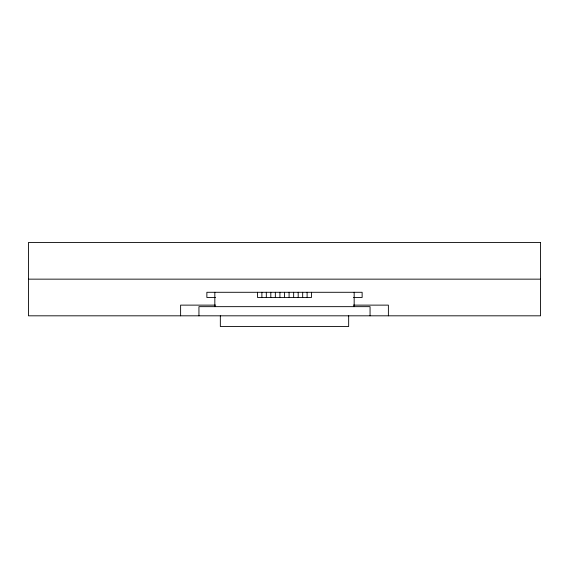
<?xml version="1.0" encoding="UTF-8"?>
<svg xmlns="http://www.w3.org/2000/svg" width="569" height="569" viewBox="0 0 569 569"><rect width="100%" height="100%" fill="white"/><g stroke="black" fill="none" stroke-linecap="round" stroke-linejoin="round"><path stroke-width="0.85" d="M214.833 306.655L214.833 292.288M28.45 279.151L540.55 279.151M215.502 297.487L206.867 297.487L206.867 292.288L362.133 292.288L362.133 297.487L353.498 297.487M215.694 305.126L180.615 305.126L180.615 315.816M353.306 305.126L388.385 305.126L388.385 315.816M370.056 315.816L370.056 306.655L198.944 306.655L198.944 315.816M354.167 292.288L354.167 306.655M348.662 315.816L348.662 326.514L220.338 326.514L220.338 315.816M311.463 292.288L311.463 297.487L257.537 297.487L257.537 292.288M307.111 292.288L307.111 297.487M302.68 292.288L302.68 297.487M298.192 292.288L298.192 297.487M293.654 292.288L293.654 297.487M289.08 292.288L289.08 297.487M284.5 292.288L284.5 297.487M279.92 292.288L279.92 297.487M275.346 292.288L275.346 297.487M270.808 292.288L270.808 297.487M266.32 292.288L266.32 297.487M261.889 292.288L261.889 297.487M540.55 242.486L28.45 242.486L28.45 315.816L540.55 315.816L540.55 242.486"/></g></svg>
